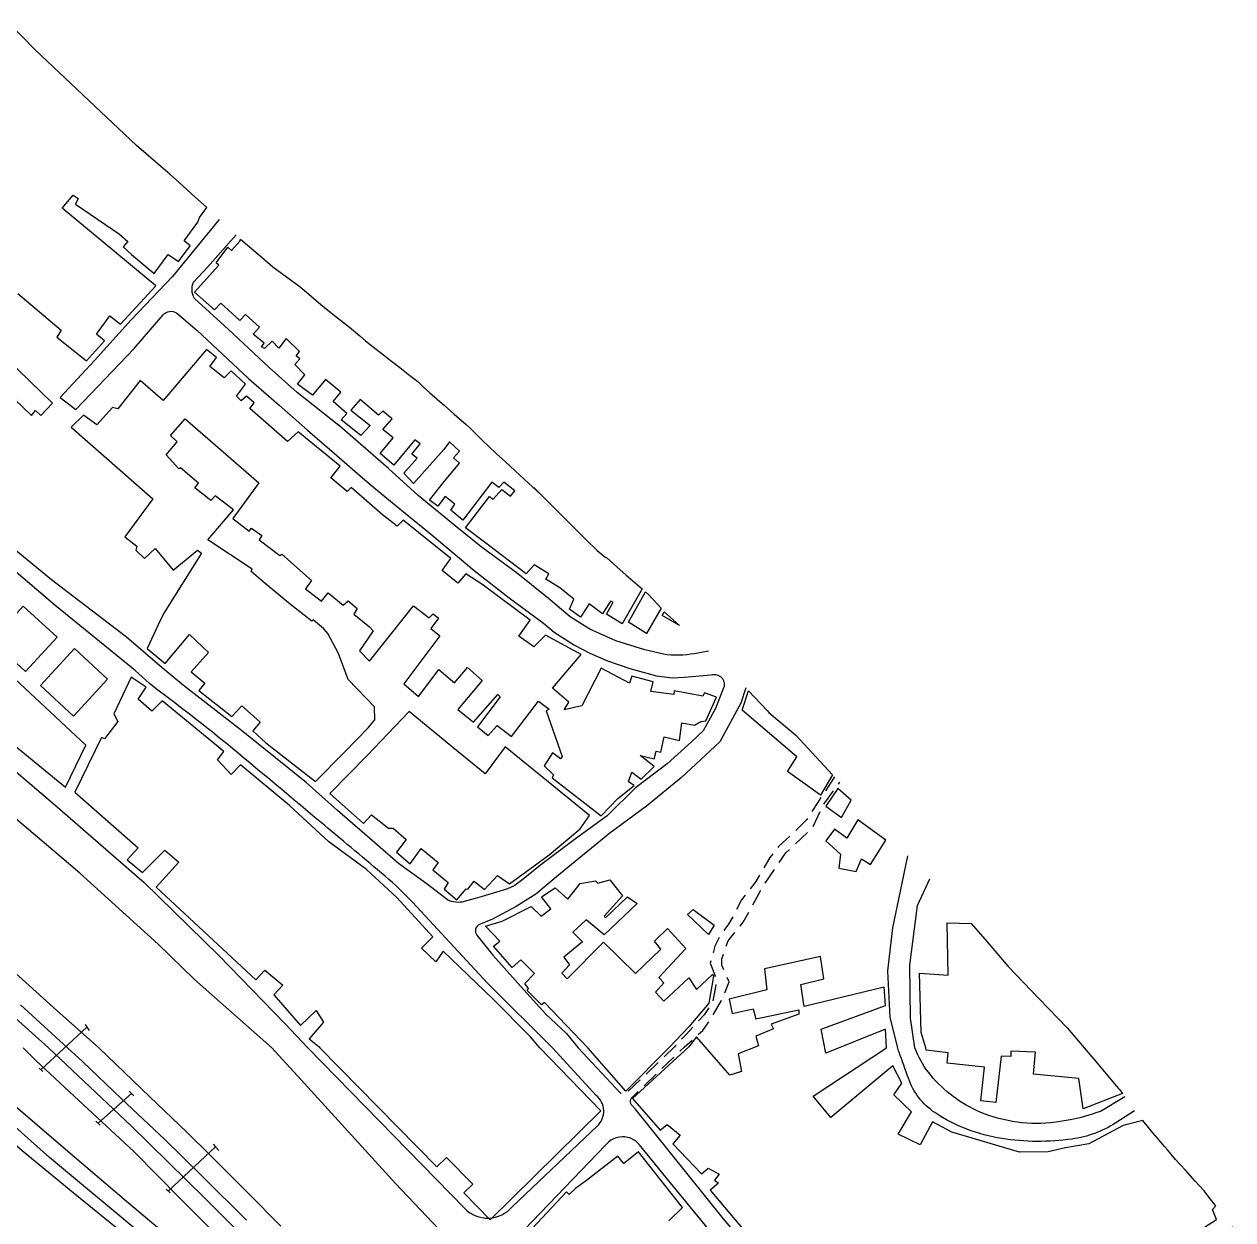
# Model space of a CAD drawing. Header units: metres. Extents: x 320405 to 332543, y 7395686 to 7410003.
# Drawn here: x 323755.6 to 324120.1, y 7400448.1 to 7400808.8 of the extents above; entities that cross this region are included whole.
import ezdxf

# ---------------------------------------------------------------- set-up
doc = ezdxf.new("R2010")
doc.units = ezdxf.units.M
doc.header["$LTSCALE"] = 10
doc.header["$MEASUREMENT"] = 0
doc.linetypes.add('DASHED', pattern=[0.75, 0.5, -0.25])
for name, color, linetype in [('Edificações', 30, 'Continuous'), ('Linha Férrea', 20, 'Continuous'), ('Portico', 45, 'Continuous'), ('Vias Primárias', 230, 'Continuous'), ('Vias Secundárias', 230, 'DASHED')]:
    doc.layers.add(name, color=color, linetype=linetype)

msp = doc.modelspace()

# ---------------------------------------------------------------- linework, layer by layer
at = {"layer": 'Edificações'}
for points in [[(323753.7, 7400727.61), (323766.8, 7400716.45), (323765.51, 7400714.34), (323774.44, 7400707.28), (323779.88, 7400713.27), (323777.46, 7400715.3), (323781.48, 7400720.82), (323784.71, 7400718.28), (323795.33, 7400729.88), (323767.09, 7400753.3), (323770.4, 7400757.23), (323771.92, 7400756.26), (323771.09, 7400754.54), (323784.34, 7400745.44), (323786.9, 7400743.29), (323785.52, 7400741.64), (323788, 7400739.29), (323794.85, 7400733.58), (323799.1, 7400739.29), (323802.13, 7400737.17), (323805.69, 7400741.91), (323803.91, 7400743.47), (323807.99, 7400749.1), (323808.51, 7400750.5), (323810.73, 7400753.55), (323806.12, 7400757.65), (323803.35, 7400760.17), (323799.67, 7400763.46), (323789.55, 7400772.26), (323758.97, 7400801.06), (323751.38, 7400808.83)], [(323909.38, 7400669.05), (323925.14, 7400653.22), (323928.41, 7400650.06), (323930.74, 7400648.09), (323931.33, 7400647.81), (323934.37, 7400645.11), (323937.2, 7400642.59), (323938.52, 7400641.51), (323942.04, 7400638.44), (323935.95, 7400627.88), (323931.27, 7400630.79), (323933.3, 7400634.4), (323932.43, 7400634.78), (323930.04, 7400630.89), (323926.02, 7400633.97), (323923.41, 7400629.93), (323920.06, 7400632.29), (323921.4, 7400635.29), (323917.15, 7400638.74), (323912.98, 7400641.34), (323913.85, 7400643.02), (323909.49, 7400645.7), (323907.02, 7400642.97), (323894.82, 7400652.2), (323888.76, 7400656.82), (323896.02, 7400666.34), (323897.08, 7400665.49), (323899.72, 7400668.39), (323902.34, 7400666.43), (323903.66, 7400668.04), (323900.34, 7400670.63), (323898.75, 7400669.02), (323896.69, 7400670.66), (323887.88, 7400659.2), (323884.26, 7400662.22), (323885.52, 7400663.96), (323882.56, 7400666.28), (323880.38, 7400663.38), (323877.91, 7400665.23), (323882, 7400670.42), (323886.94, 7400676.41), (323885.15, 7400677.93), (323886.97, 7400680.02), (323883.9, 7400682.77), (323882.17, 7400680.47), (323873.06, 7400670.21), (323870.14, 7400673.31), (323874.2, 7400677.9), (323872.58, 7400679.13), (323875.03, 7400682.16), (323873.48, 7400683.42), (323867.09, 7400675.75), (323863.03, 7400679.24), (323866.94, 7400683.99), (323863.79, 7400686.55), (323866.57, 7400689.77), (323863.81, 7400692.02), (323862.53, 7400690.82), (323856.98, 7400695.58), (323854.2, 7400692.35), (323859.98, 7400687.76), (323857.19, 7400684.76), (323851.26, 7400689.48), (323852.99, 7400691.38), (323848.85, 7400694.99), (323851.13, 7400697.76), (323846.53, 7400701.62), (323842.6, 7400696.93), (323838.08, 7400700.17), (323840.29, 7400702.98), (323837.24, 7400706.16), (323838.75, 7400707.9), (323837.69, 7400708.72), (323838.69, 7400710.04), (323834.63, 7400713.97), (323832.48, 7400711.09), (323830.41, 7400713.19), (323828.09, 7400710.93), (323827.19, 7400711.49), (323828.03, 7400712.53), (323824.71, 7400715.32), (323826.58, 7400717.43), (323822.4, 7400721.24), (323820.72, 7400719.37), (323814.94, 7400724.65), (323813.01, 7400722.67), (323806.99, 7400727.94), (323814.37, 7400736.1), (323813.58, 7400736.86), (323817.06, 7400741.51), (323818.13, 7400740.54), (323820.72, 7400743.38), (323820.92, 7400743.92), (323821.54, 7400743.32), (323828.18, 7400737.68), (323830.62, 7400735.63), (323838.46, 7400729.85), (323839.49, 7400729.03), (323845.72, 7400723.79), (323850.17, 7400720.2), (323853.75, 7400717.39), (323856.86, 7400714.81), (323858.56, 7400713.29), (323861.4, 7400711.08), (323863.05, 7400709.79), (323866.39, 7400707.19), (323868.92, 7400705.22), (323871.95, 7400702.86), (323874.35, 7400700.99), (323876.02, 7400699.35), (323877.97, 7400697.57), (323882.4, 7400693.75), (323885.3, 7400691.2), (323888.9, 7400688.07), (323889.91, 7400687.15), (323893.78, 7400683.28), (323898.01, 7400679.32), (323900.79, 7400676.76), (323905.16, 7400672.76), (323911.7, 7400666.71)], [(323953.24, 7400627.43), (323948.09, 7400630.4), (323948.66, 7400631.5), (323953.24, 7400627.43)], [(323937.11, 7400486.88), (323925.65, 7400500), (323912.52, 7400513.63), (323911.68, 7400512.94), (323907.36, 7400517.28), (323907.75, 7400517.86), (323906.62, 7400519.34), (323909.58, 7400522.42), (323905.38, 7400526.54), (323902.79, 7400524.15), (323897.17, 7400530.65), (323899.11, 7400532.1), (323894.8, 7400536.62), (323899.81, 7400538.13), (323908.49, 7400542.64), (323911.6, 7400539.65), (323914.48, 7400541.87), (323911.68, 7400545.56), (323915.78, 7400548.24), (323919.59, 7400544.79), (323923.29, 7400549.56), (323927.91, 7400550.34), (323928.65, 7400549.64), (323932.23, 7400550.65), (323936.12, 7400545.87), (323930.56, 7400539.65), (323931.1, 7400539.3), (323937.56, 7400545.48), (323940.48, 7400543.54), (323930.55, 7400534.04), (323925.15, 7400538.58), (323921.1, 7400534.81), (323924.02, 7400531.9), (323918.38, 7400527.35), (323920.09, 7400525.01), (323917.8, 7400522.45), (323919.43, 7400520.74), (323930.4, 7400531.85), (323940.01, 7400522.41), (323947.64, 7400529.77), (323945.77, 7400532.1), (323949.7, 7400535.95), (323955.23, 7400529.94), (323947.02, 7400521.2), (323948.58, 7400519.6), (323946.05, 7400516.73), (323948.58, 7400514.09), (323956.09, 7400521.04), (323958.39, 7400517.61), (323963.21, 7400522.04), (323963.52, 7400521.61), (323962.16, 7400513.42), (323956.13, 7400506.28), (323950.02, 7400500), (323937.11, 7400486.88), (323925.65, 7400500), (323925.5, 7400500.16)], [(324110.2, 7400444.96), (324115.23, 7400448.17), (324114, 7400451.14), (324115.02, 7400452.25), (324114.49, 7400452.92), (324113.4, 7400454.28), (324112.44, 7400455.57), (324111.47, 7400456.86), (324108.84, 7400459.77), (324105.87, 7400463.02), (324102.91, 7400466.26), (324100.53, 7400469.08), (324099.65, 7400470.09), (324097.41, 7400472.69), (324096.05, 7400474.29), (324092.97, 7400478.01), (324087.09, 7400476.56), (324076.75, 7400470.96), (324069.73, 7400469.76), (324064.5, 7400468.62), (324055.86, 7400468.46), (324035.41, 7400474.55), (324029.59, 7400477.64), (324025.9, 7400470.71), (324019.21, 7400473.95), (324023.23, 7400480.64), (324017.9, 7400485.76), (324020.35, 7400489.34), (324017.57, 7400494.57), (323998.96, 7400478.98), (323993.57, 7400485.42), (324015.73, 7400500), (324015.41, 7400505.55), (323997.39, 7400498.33), (323996.01, 7400505.64), (324015.37, 7400512.76), (324015, 7400518.31), (323990.91, 7400512.46), (323989.85, 7400519.09), (323996.83, 7400520.81), (323995.78, 7400527.56), (323978.9, 7400523.81), (323979.65, 7400517.44), (323968.24, 7400514.64), (323969.14, 7400510.3), (323975.44, 7400511.72), (323976.34, 7400508.72), (323989.25, 7400511.42), (323989.25, 7400510.15), (323980.92, 7400507.15), (323981.67, 7400505.73), (323976.27, 7400503.48), (323977.11, 7400500.55), (323971.01, 7400498.14), (323972.01, 7400492.8), (323968.5, 7400491.71), (323958.37, 7400503.29), (323956.07, 7400500.29), (323939.07, 7400484.64), (323947.42, 7400475.08), (323949.55, 7400476.83), (323953.45, 7400473.58), (323951.31, 7400471), (323959.93, 7400461.96), (323961.89, 7400463.65), (323965.23, 7400461.88), (323963.79, 7400460.06), (323965.02, 7400459.09), (323962.57, 7400457.03), (323978.69, 7400437.85)], [(323950.1, 7400447.81), (323954.15, 7400451.8), (323940.94, 7400468.58), (323936.45, 7400465.05), (323934.66, 7400467.32), (323925.25, 7400459.9), (323921.9, 7400457.54), (323920.03, 7400455.67), (323919.22, 7400456.48), (323904.38, 7400440.73)]]:
    msp.add_lwpolyline(points, dxfattribs=at)
for points in [[(323764.16, 7400694.43), (323750.38, 7400707.8), (323744.31, 7400713.39), (323740.46, 7400709.45), (323753.3, 7400696.41), (323752.71, 7400695.68), (323757.87, 7400690.73), (323759.07, 7400692.22), (323760.68, 7400690.8)], [(323822.4, 7400700.18), (323818.07, 7400704.21), (323815.91, 7400702.1), (323811.64, 7400705.58), (323813.65, 7400708.29), (323810.65, 7400710.69), (323797.57, 7400695.26), (323790.64, 7400701.35), (323783.86, 7400692.76), (323782.28, 7400693.18), (323777.57, 7400687.98), (323773.57, 7400690.88), (323769.84, 7400687.2), (323794.47, 7400665.62), (323786, 7400654.13), (323789.58, 7400651.36), (323789.33, 7400650.15), (323791.95, 7400647.56), (323795.14, 7400650.61), (323800.54, 7400644.07), (323807.87, 7400650.12), (323809.13, 7400649.22), (323797.77, 7400631.1), (323796.04, 7400627.57), (323792.7, 7400620.47), (323798.14, 7400615.93), (323805.45, 7400624.68), (323811.22, 7400619.2), (323806.01, 7400613.45), (323810.15, 7400609.99), (323808.29, 7400607.76), (323818.27, 7400599.89), (323821.26, 7400603.19), (323825.68, 7400599.27), (323826.81, 7400598.26), (323824.59, 7400595.6), (323828.49, 7400591.98), (323843.53, 7400580.34), (323852.24, 7400589.2), (323859.42, 7400596.51), (323861.35, 7400598.93), (323861.28, 7400602.85), (323853.35, 7400611.05), (323850.46, 7400618.98), (323847.19, 7400625.01), (323846.04, 7400626.38), (323842.82, 7400629.11), (323842.39, 7400628.68), (323835.93, 7400633.73), (323828.36, 7400640.03), (323824.06, 7400643.67), (323824.39, 7400644.37), (323811.03, 7400653.28), (323818.8, 7400662.3), (323813.28, 7400666.53), (323811.9, 7400665.08), (323807.09, 7400668.91), (323808.18, 7400670.3), (323802.81, 7400674.96), (323802.3, 7400674.62), (323798.5, 7400678.92), (323801.79, 7400682.84), (323799.79, 7400684.68), (323804.2, 7400689.7), (323813.34, 7400681.79), (323826.4, 7400670.44), (323818.54, 7400659.72), (323823.51, 7400655.9), (323824.23, 7400656.76), (323827.33, 7400654.56), (323826.54, 7400653.2), (323832.72, 7400648.48), (323833.35, 7400648.92), (323842.31, 7400640.96), (323840.49, 7400638.47), (323845.35, 7400634.74), (323847.32, 7400637.26), (323851.87, 7400633.5), (323853.32, 7400634.88), (323856.11, 7400632.47), (323855.08, 7400630.77), (323859.77, 7400626.95), (323860.84, 7400625.78), (323856.74, 7400619.72), (323859.83, 7400616.63), (323873.05, 7400633.36), (323877.82, 7400629.69), (323878.94, 7400630.87), (323880.62, 7400629.64), (323878.31, 7400626.5), (323881.04, 7400624.29), (323870.16, 7400609.81), (323874.51, 7400605.96), (323880.17, 7400613.45), (323880.74, 7400614.09), (323885.42, 7400610.13), (323889.32, 7400614.74), (323893.72, 7400610.81), (323886.39, 7400602.04), (323891.11, 7400598.19), (323898.44, 7400606.54), (323899.19, 7400605.86), (323892.36, 7400596.79), (323895.54, 7400594.19), (323898.3, 7400597.22), (323902.62, 7400593.93), (323910.79, 7400604.54), (323914.01, 7400602.13), (323913.03, 7400601.66), (323917.91, 7400587.83), (323917.36, 7400587.11), (323914.98, 7400588.98), (323912.46, 7400585.01), (323915.31, 7400582.37), (323914.84, 7400581.47), (323929.61, 7400569.99), (323934.66, 7400575.22), (323939.65, 7400579.16), (323937.91, 7400580.24), (323938.85, 7400583.09), (323941.74, 7400581.07), (323945.62, 7400584.85), (323941.37, 7400588.21), (323945.62, 7400587.16), (323946.23, 7400589.47), (323947.68, 7400589.22), (323948.62, 7400593.82), (323953.31, 7400592.73), (323953.97, 7400597.98), (323957.78, 7400597.31), (323959.67, 7400598.41), (323961.24, 7400598.58), (323964.44, 7400605.73), (323960.77, 7400607.06), (323960.28, 7400606.1), (323951.68, 7400607.63), (323951.61, 7400606.52), (323944.63, 7400607.47), (323945.33, 7400610.37), (323938.87, 7400612.09), (323938.18, 7400610.04), (323929.63, 7400614.55), (323923.85, 7400603.15), (323918.45, 7400601.95), (323919.85, 7400604.21), (323915.01, 7400608.45), (323923.66, 7400618.6), (323912.84, 7400624.43), (323909.35, 7400620.91), (323904.8, 7400624.17), (323908.23, 7400628.97), (323893.62, 7400639.82), (323888.86, 7400643), (323886.4, 7400640.21), (323881.65, 7400644.02), (323884.32, 7400647.65), (323869.9, 7400659.22), (323868.16, 7400657.36), (323863.72, 7400660.83), (323854.27, 7400669.03), (323853.08, 7400667.81), (323848.09, 7400671.99), (323850.94, 7400675.49), (323838.26, 7400685.85), (323835.1, 7400682.92), (323823.66, 7400692.82), (323824.98, 7400694.59), (323822.65, 7400696.57), (323821.09, 7400695.16), (323819.69, 7400696.57)], [(323947.7, 7400632.58), (323943.32, 7400625.01), (323937.94, 7400628.42), (323943.05, 7400637.56), (323943.95, 7400636.78)], [(323755.37, 7400633.19), (323765.54, 7400623.82), (323756.02, 7400613.5), (323745.85, 7400622.87)], [(323768.14, 7400578.57), (323774.19, 7400591.31), (323742.08, 7400621.29), (323730.13, 7400609.68)], [(323770.83, 7400620.43), (323780.81, 7400611.22), (323770.54, 7400600.08), (323760.55, 7400609.28)], [(323844.58, 7400500.27), (323844.84, 7400500), (323880.12, 7400464.09), (323883, 7400466.91), (323890.9, 7400458.86), (323888.2, 7400456.21), (323896.16, 7400448.11), (323929.55, 7400480.91), (323911.11, 7400500), (323908.26, 7400503.37), (323897.02, 7400514.74), (323882.02, 7400529.13), (323879.76, 7400525.95), (323875.47, 7400530.04), (323878.88, 7400533.44), (323868.04, 7400545.3), (323858.83, 7400553.77), (323847.52, 7400562.14), (323835.65, 7400573.06), (323820.86, 7400585.33), (323818.07, 7400582.47), (323813.91, 7400586.89), (323815.81, 7400589.34), (323797.21, 7400604.68), (323794.09, 7400601.5), (323789.99, 7400605.17), (323792.41, 7400608.8), (323787.93, 7400611.83), (323782.69, 7400600.74), (323783.85, 7400598.43), (323779.82, 7400593.23), (323779, 7400593.64), (323770.89, 7400577.14), (323789.97, 7400560.31), (323786.65, 7400556.69), (323791.35, 7400552.88), (323798.03, 7400559.57), (323802.32, 7400555.96), (323795.44, 7400548.45), (323825.5, 7400520.44), (323828.23, 7400523.37), (323833.62, 7400518.85), (323830.89, 7400515.99), (323838.93, 7400506.67), (323843.71, 7400511.27), (323845.89, 7400507.74), (323841.6, 7400502.7)], [(323999.43, 7400582.36), (323995.76, 7400576.19), (323985.89, 7400583.33), (323988.65, 7400587.78), (323972.15, 7400601.87), (323974.11, 7400607.67), (323979.67, 7400601.79), (323980.25, 7400601.18), (323988.35, 7400594.35)], [(323884.96, 7400590.6), (323871.79, 7400601.47), (323859.1, 7400588.19), (323847.8, 7400576.68), (323858.01, 7400567.68), (323860.36, 7400570.29), (323865.53, 7400566.27), (323866.89, 7400566.2), (323870.79, 7400562.84), (323867.96, 7400559.02), (323872.07, 7400555.44), (323875.36, 7400560.07), (323880.53, 7400555.91), (323878.92, 7400553.63), (323883.49, 7400549.89), (323882.25, 7400547.83), (323886.12, 7400544.62), (323888.9, 7400547.96), (323889.43, 7400547.83), (323891.37, 7400550.21), (323894.42, 7400547.78), (323898.39, 7400551.96), (323901.96, 7400549.43), (323913.95, 7400558.23), (323923.27, 7400566), (323926.08, 7400570.1), (323900.72, 7400590.75), (323894.69, 7400582.67)], [(324002.1, 7400569.43), (324005.07, 7400574.7), (324000.99, 7400578.18), (323997.42, 7400572.84)], [(324015.49, 7400562.59), (324007.02, 7400568.75), (324003.75, 7400563.26), (324000, 7400565.93), (323997.36, 7400562.45), (324001.82, 7400558.36), (324001.3, 7400554.21), (324006.57, 7400553.17), (324008.2, 7400557.03), (324010.88, 7400555.32)], [(323962.03, 7400534.16), (323955.72, 7400540.22), (323957.37, 7400541.69), (323963.68, 7400536.98)]]:
    msp.add_lwpolyline(points, close=True, dxfattribs=at)
msp.add_lwpolyline([(324027.55, 7400500), (324026.18, 7400504.6), (324025.68, 7400522.5), (324034.3, 7400521.85), (324034.02, 7400537.69), (324041.22, 7400537.44), (324046.05, 7400531.98), (324052.38, 7400524.5), (324061.74, 7400514.7), (324070.17, 7400506.02), (324075.35, 7400500), (324078.24, 7400496.54), (324085.07, 7400488.36), (324085.69, 7400487.72, -0.055983), (324086.83, 7400486.23), (324074.99, 7400481.51), (324073.71, 7400490.71), (324060, 7400492), (324060.63, 7400498.66), (324053.22, 7400498.95), (324053.16, 7400497.35), (324050.26, 7400497.47), (324048.71, 7400483.42), (324044.14, 7400483.92), (324045.26, 7400494.11), (324033.95, 7400495.36), (324034.3, 7400498.49), (324027.7, 7400499.22), (324027.55, 7400500)], format="xyb", dxfattribs=at)
at = {"layer": 'Linha Férrea', "flags": 128}
for points in [[(323826.28, 7400417.27), (323813.92, 7400426.08), (323793.98, 7400441.31), (323763.25, 7400466.91), (323736.89, 7400490.34), (323726.44, 7400500), (323719.33, 7400506.02), (323701.39, 7400522.95), (323677.99, 7400543.96), (323661.37, 7400560.26), (323635.07, 7400584.24), (323602.54, 7400613.66), (323569.61, 7400643.58), (323549.99, 7400661.45)], [(323542.37, 7400655.75), (323566.36, 7400636.85), (323601.74, 7400609.21), (323615.22, 7400596.05), (323639.16, 7400575.37), (323663.59, 7400552.78), (323671.17, 7400546.01), (323683.24, 7400534.45), (323707.09, 7400512.1), (323716.51, 7400503.1), (323735.05, 7400486.47), (323755, 7400468.96), (323770.92, 7400455.92), (323788.55, 7400441.6), (323803.61, 7400430.6), (323818.01, 7400420.06), (323832.89, 7400409.13), (323838.02, 7400406.42)], [(323881.1, 7400370.3), (323865.03, 7400384.25), (323855.72, 7400391.78), (323840.68, 7400403.96), (323826.28, 7400417.27), (323813.86, 7400429.56), (323802.18, 7400440.43), (323786.54, 7400453.61), (323768.1, 7400469.32), (323751.03, 7400483.93), (323732.58, 7400500), (323715.04, 7400515.08), (323699.51, 7400529.04)], [(323745.63, 7400529.11), (323764.46, 7400512.14), (323778.18, 7400500), (323793.51, 7400485.21), (323804.74, 7400474.49), (323811.9, 7400467.39), (323822.93, 7400456.42), (323833.07, 7400446.14)], [(323750.11, 7400511.49), (323763.02, 7400500), (323787.94, 7400476.38), (323810.23, 7400454.46), (323824.49, 7400440.25)], [(323754.49, 7400512.96), (323768.68, 7400500), (323773.2, 7400495.84), (323784.97, 7400484.57), (323798.06, 7400472.29), (323809.36, 7400461.23), (323822.64, 7400447.97)], [(323755.35, 7400500), (323759.2, 7400496.15), (323772.08, 7400484.08), (323788.75, 7400468.66), (323802.73, 7400454.52), (323822.41, 7400434.69)]]:
    msp.add_lwpolyline(points, dxfattribs=at)
at = {"layer": 'Portico'}
for points in [[(323760.69, 7400493.33), (323774.55, 7400506.22)], [(323774.04, 7400507), (323774.55, 7400506.22), (323775.21, 7400505.18)], [(323760.12, 7400493.86), (323761.25, 7400492.8)], [(323777.92, 7400477.25), (323788.01, 7400486.22)], [(323787.31, 7400486.92), (323788.01, 7400486.22), (323788.66, 7400485.57)], [(323777.28, 7400477.85), (323778.55, 7400476.65)], [(323799.08, 7400456.76), (323813.31, 7400470.07)], [(323812.6, 7400470.89), (323813.34, 7400470.09), (323814.35, 7400469.01)], [(323798.49, 7400457.34), (323799.67, 7400456.19)]]:
    msp.add_lwpolyline(points, dxfattribs=at)
at = {"layer": 'Vias Primárias'}
for points in [[(323814.48, 7400749.88), (323800.36, 7400732.7), (323788.01, 7400719.73), (323776.85, 7400707.38), (323766.46, 7400696.22), (323771.26, 7400692.56), (323788.77, 7400710.99), (323797.56, 7400721.16, -0.381914), (323801.54, 7400721.68), (323807.77, 7400716.36), (323817.05, 7400707.7), (323823.29, 7400701.95), (323832.53, 7400693.87), (323841.07, 7400686.28), (323849.93, 7400678.65), (323856.98, 7400672.58), (323861.58, 7400668.62), (323867.78, 7400663.49), (323878.66, 7400654.6), (323891.38, 7400643.99), (323901.93, 7400635.77), (323912.22, 7400628.11), (323915.47, 7400625.37), (323921.6, 7400621.42), (323926.25, 7400619.04), (323931.54, 7400616.71), (323938.25, 7400614.41), (323946.37, 7400612.2), (323951.17, 7400611.62), (323954.65, 7400611.75), (323962.83, 7400612.49, -0.620487), (323966.59, 7400608.57), (323964.12, 7400602.31), (323961.56, 7400597.59), (323960.42, 7400595.65), (323956.86, 7400592.25), (323949.52, 7400585.62), (323940.01, 7400578.45), (323931.47, 7400569.97), (323921.89, 7400563), (323911.86, 7400555.47), (323905.66, 7400550.4), (323903.42, 7400548.88), (323901.36, 7400547.9), (323894.45, 7400545.85), (323891.67, 7400545), (323888.31, 7400544.09, -0.184082), (323883.33, 7400544.58), (323877.15, 7400549.36), (323868.52, 7400555.62), (323861.39, 7400561.79), (323850.18, 7400571.61), (323840.72, 7400579.99), (323821.21, 7400595.68), (323803.72, 7400609.26), (323797.3, 7400614.57), (323786.54, 7400623.83), (323763.91, 7400641.21), (323740.08, 7400660.72)], [(323962.06, 7400619.65), (323957.78, 7400618.88, -0.080672), (323948.43, 7400618.72), (323942.83, 7400620), (323934.04, 7400622.8), (323926.25, 7400626.29), (323920.27, 7400629.98), (323913.75, 7400635.52), (323904.05, 7400643.34), (323893.43, 7400651.13), (323885.6, 7400657.46), (323874.5, 7400666.62), (323865.53, 7400674.77), (323850.09, 7400688.17), (323850.56, 7400687.77), (323837.93, 7400697.68), (323829.48, 7400705.22), (323817.17, 7400716.77), (323806.99, 7400726.08, -0.246504), (323806.73, 7400730.98), (323810.89, 7400735.48), (323819.53, 7400745.27)], [(323914.94, 7400500), (323895.37, 7400519.5), (323872.74, 7400543.89, 0.030459), (323864.53, 7400551.72, 0.001413), (323846.2, 7400567.1, -0.000744), (323823.28, 7400586.28, 0.014012), (323797.84, 7400606.45, -0.030171), (323789.13, 7400613.82), (323764.92, 7400633.49), (323745.5, 7400650.04)], [(323973.24, 7400608.59), (323971.81, 7400603.94), (323965.42, 7400592.33), (323953.86, 7400581.55), (323943.3, 7400572.86), (323932.3, 7400564.75), (323917.34, 7400552.59), (323909.95, 7400546.35), (323904.06, 7400542.62), (323896.84, 7400538.82), (323892.99, 7400537.2, 0.504942), (323892.2, 7400533.94), (323896.94, 7400527.89), (323906.31, 7400517.5), (323912.98, 7400510.14), (323919.21, 7400504.3), (323922.67, 7400500), (323935.46, 7400486.32)], [(323738.04, 7400596.1), (323764.89, 7400573.3), (323791.81, 7400549.88), (323814.39, 7400527.8), (323834.24, 7400507.35), (323841.2, 7400500), (323888.52, 7400451.5, 0.442764), (323902.81, 7400452.01), (323928.52, 7400476.38, 0.456663), (323928.11, 7400485.62), (323914.94, 7400500)], [(324087.62, 7400485.21), (324080.27, 7400480.79), (324079.16, 7400480.4, -0.058302), (324065.12, 7400477.35, -0.13245), (324042.86, 7400481.07, -0.121449), (324028.32, 7400492.6, -0.079048), (324024.28, 7400500), (324022.89, 7400508.93), (324022.69, 7400524.86), (324025.05, 7400542.92), (324028.78, 7400550.97)], [(324090.53, 7400480.97), (324084.83, 7400477.31, -0.108204), (324071.67, 7400472.43, -0.073416), (324050.45, 7400472.57, -0.109478), (324030.31, 7400480.42, -0.162861), (324022.3, 7400490.77, 0.00262), (324019.49, 7400498.68, -0.008461), (324018.97, 7400500.21, -0.008461)], [(324120.15, 7400445.84), (324091.74, 7400427.53), (324066.16, 7400411.15), (324044.12, 7400395.54), (324033.44, 7400388.91, -0.350462), (324026.76, 7400389.71), (324004.19, 7400408.51), (323995.36, 7400415.58, -0.058638), (323987.98, 7400423.06), (323966.59, 7400448.39), (323939.9, 7400481.57), (323938.8, 7400482.75)]]:
    msp.add_lwpolyline(points, format="xyb", dxfattribs=at)
for points in [[(323891.95, 7400433.38), (323867.61, 7400458.99), (323840.19, 7400489.18), (323830.31, 7400500), (323830.22, 7400500.08), (323807, 7400520.57), (323796.01, 7400531.19), (323772.42, 7400552.69), (323766.29, 7400557.85), (323759.63, 7400563.57), (323751.69, 7400570.22)], [(324022.03, 7400557.87), (324019.79, 7400547.23), (324017.47, 7400536.16), (324015.96, 7400523.24), (324016.74, 7400509.09), (324019.04, 7400500)]]:
    msp.add_lwpolyline(points, dxfattribs=at)
msp.add_lwpolyline([(323983.01, 7400356.65), (324020.09, 7400381.8, 0.579652), (324019.62, 7400388.05), (323994.64, 7400408.4), (323986.23, 7400416.58), (323967.58, 7400438.55), (323949.11, 7400460.97), (323941.25, 7400470.67, 0.483876), (323930.94, 7400470.55), (323904.01, 7400442.5, 0.542154), (323903.6, 7400435.57), (323948.58, 7400384.2), (323971.83, 7400357.03, 0.449829)], format="xyb", close=True, dxfattribs=at)
at = {"layer": 'Vias Secundárias', "flags": 128}
for points in [[(324000, 7400581.74), (323994.87, 7400573.85), (323991.66, 7400568.83), (323989.01, 7400566.18), (323983.16, 7400560.71), (323980.5, 7400557.34), (323976.25, 7400550.12), (323972.02, 7400544.66), (323968.1, 7400537.24), (323965.66, 7400534.01), (323963.94, 7400530.63), (323962.56, 7400525.5), (323964.01, 7400521.64), (323964.27, 7400518.84), (323963.32, 7400513.88), (323960.69, 7400509.9), (323955.3, 7400503.99), (323951.64, 7400500.18), (323937.18, 7400486.24, -0.382008), (323935.46, 7400486.32)], [(323938.8, 7400482.75, -0.413136), (323939.28, 7400485.32), (323954.64, 7400500.13), (323960.26, 7400505.17), (323962.55, 7400508.48), (323965.96, 7400514.22), (323968.25, 7400519.89), (323966.05, 7400524.91), (323965.99, 7400526.81), (323967.92, 7400532.2), (323972.5, 7400537.91), (323978.93, 7400549.43), (323985.36, 7400558.78), (323993.32, 7400566.26), (323996.7, 7400573.27), (324001.59, 7400580.08)]]:
    msp.add_lwpolyline(points, format="xyb", dxfattribs=at)

doc.saveas('drawing.dxf')
